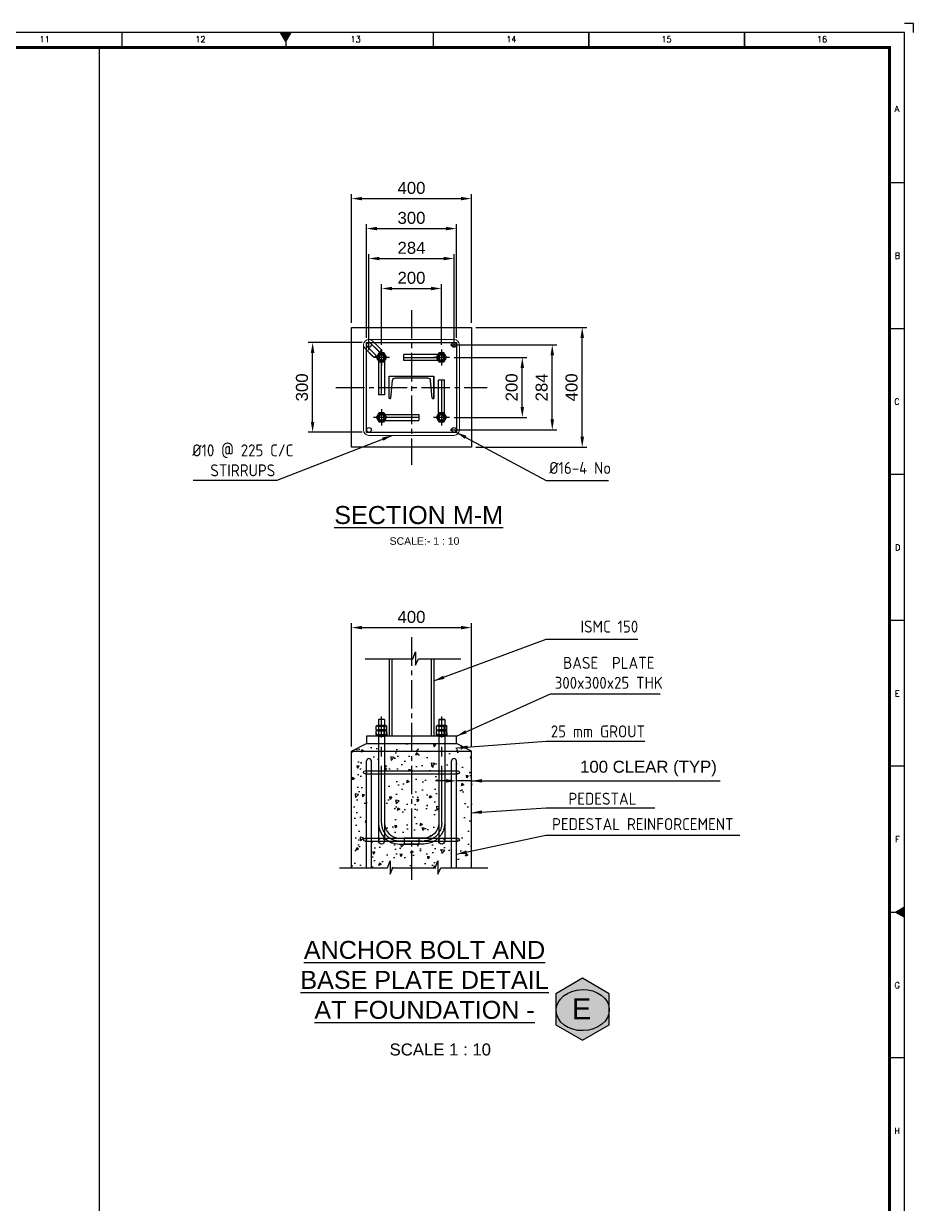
# Model space of a CAD drawing. Header units: millimetres. Extents: x -1055 to 11244, y -20673 to 2560.
# Drawn here: x 10026.8 to 10323.9, y 1389.6 to 1783.3 of the extents above; entities that cross this region are included whole.
import ezdxf
from ezdxf.enums import TextEntityAlignment as Align

# ---------------------------------------------------------------- set-up
doc = ezdxf.new("R2010")
doc.units = ezdxf.units.MM
doc.linetypes.add('CENTER2', pattern=[28.575, 19.05, -3.175, 3.175, -3.175])
for name, color, linetype in [('BORDER', 6, 'Continuous'), ('MAIN-1', 7, 'Continuous'), ('MAIN-2', 7, 'Continuous')]:
    doc.layers.add(name, color=color, linetype=linetype)
doc.styles.add('ACISOTS', font='isocp.shx')
doc.styles.add('ROMANS', font='romans.shx', dxfattribs={"width": 0.8})
doc.styles.get("Standard").update_dxf_attribs({"font": 'arial.ttf'})
doc.dimstyles.new('ISO-25', dxfattribs={"dimtxt": 4, "dimasz": 3.5, "dimexe": 1.5, "dimexo": 1.5, "dimgap": 1.5, "dimtad": 1, "dimtxsty": 'Standard', "dimcen": 0, "dimadec": 0, "dimazin": 0, "dimtfac": 1, "dimtmove": 0, "dimatfit": 3, "dimfxl": 1, "dimarcsym": 0})

# ---------------------------------------------------------------- blocks, each defined once
blk = doc.blocks.new('A1B')
at = {"layer": 'BORDER', "color": 1}
for p, q in [((575.81, 585), (575.81, 590)), ((679.69, 590), (679.69, 585)), ((731.63, 590), (731.63, 585)), ((731.63, 585), (731.63, 590)), ((731.63, 590), (731.63, 585)), ((783.56, 590), (783.56, 585)), ((783.56, 585), (783.56, 590)), ((837, 539.83), (832, 539.83)), ((837, 491.17), (832, 491.17)), ((837, 442.5), (832, 442.5)), ((837, 393.84), (832, 393.84)), ((837, 345.17), (832, 345.17)), ((837, 247.84), (832, 247.84))]:
    blk.add_line(p, q, dxfattribs=at)
at = {"layer": 'BORDER'}
for p, q in [((630.5, 587), (628.77, 590)), ((630.5, 590), (630.5, 585)), ((630.5, 587), (632.23, 590)), ((832, 296.5), (837, 296.5)), ((834, 296.5), (837, 298.23)), ((834, 296.5), (837, 294.77))]:
    blk.add_line(p, q, dxfattribs=at)
at = {"layer": 'BORDER', "color": 1}
blk.add_lwpolyline([(840, 590), (840, 593), (837, 593)], dxfattribs=at)
at = {"layer": 'BORDER'}
blk.add_lwpolyline([(837, 3), (837, 590), (3, 590), (3, 3)], close=True, dxfattribs=at)
at = {"layer": 'BORDER', "const_width": 1}
blk.add_lwpolyline([(8, 8), (832, 8), (832, 585), (8, 585)], close=True, dxfattribs=at)
at = {"layer": 'BORDER'}
for points in [[(632.23, 590), (628.77, 590), (630.5, 587)], [(837, 298.23), (837, 294.77), (834, 296.5)]]:
    blk.add_solid(points, dxfattribs=at)
at = {"layer": 'BORDER', "color": 1, "style": 'ROMANS'}
for s, p in [('11', (549.97, 586.75)), ('12', (601.96, 586.75)), ('13', (653.79, 586.75)), ('14', (705.77, 586.75)), ('15', (757.56, 586.75)), ('16', (809.48, 586.75)), ('A', (834.52, 563.52)), ('B', (834.65, 514.55)), ('C', (834.51, 465.84)), ('D', (834.75, 417.17)), ('E', (834.61, 368.4)), ('F', (834.66, 319.81)), ('G', (834.56, 271.07)), ('H', (834.57, 222.46))]:
    blk.add_text(s, height=2, dxfattribs=at).set_placement(p, align=Align.CENTER)
blk = doc.blocks.new('A$7E9718B1332C7')
at = {"layer": 'MAIN-1', "color": 1}
for p, q in [((0.5, 15.9), (0, 15)), ((0, 15), (0.5, 14.1)), ((1, 16.7), (0.5, 15.9)), ((0.5, 14.1), (1, 13.3)), ((1.5, 17.6), (1, 16.7)), ((1, 13.3), (1.5, 12.4)), ((1.9, 18.4), (1.5, 17.6)), ((1.5, 12.4), (1.9, 11.6)), ((2.4, 19.1), (1.9, 18.4)), ((1.9, 11.6), (2.4, 10.9)), ((2.8, 19.9), (2.4, 19.1)), ((2.4, 10.9), (2.8, 10.1)), ((3.3, 20.7), (2.8, 19.9)), ((2.8, 10.1), (3.3, 9.3)), ((3.7, 21.4), (3.3, 20.7)), ((3.3, 9.3), (3.7, 8.6)), ((4.1, 22.1), (3.7, 21.4)), ((3.7, 8.6), (4.1, 7.9)), ((4.5, 22.9), (4.1, 22.1)), ((4.1, 7.9), (4.5, 7.1)), ((5, 23.6), (4.5, 22.9)), ((4.5, 7.1), (5, 6.4)), ((5.4, 24.3), (5, 23.6)), ((5, 6.4), (5.4, 5.7)), ((5.8, 25.1), (5.4, 24.3)), ((5.4, 5.7), (5.8, 4.9)), ((6.3, 25.9), (5.8, 25.1)), ((5.8, 4.9), (6.3, 4.1)), ((6.7, 26.6), (6.3, 25.9)), ((6.3, 4.1), (6.7, 3.4)), ((7.2, 27.4), (6.7, 26.6)), ((6.7, 3.4), (7.2, 2.6)), ((7.7, 28.3), (7.2, 27.4)), ((7.2, 2.6), (7.7, 1.7)), ((8.1, 29.1), (7.7, 28.3)), ((7.7, 1.7), (8.1, 0.9)), ((8.7, 30), (8.1, 29.1)), ((8.1, 0.9), (8.7, 0)), ((9.7, 30), (8.7, 30)), ((8.7, 0), (9.7, 0)), ((10.7, 30), (9.7, 30)), ((9.7, 0), (10.7, 0)), ((11.6, 30), (10.7, 30)), ((10.7, 0), (11.6, 0)), ((12.6, 30), (11.6, 30)), ((11.6, 0), (12.6, 0)), ((13.5, 30), (12.6, 30)), ((12.6, 0), (13.5, 0)), ((14.3, 30), (13.5, 30)), ((13.5, 0), (14.3, 0)), ((15.2, 30), (14.3, 30)), ((14.3, 0), (15.2, 0)), ((16, 30), (15.2, 30)), ((15.2, 0), (16, 0)), ((16.9, 30), (16, 30)), ((16, 0), (16.9, 0)), ((17.7, 30), (16.9, 30)), ((16.9, 0), (17.7, 0)), ((18.6, 30), (17.7, 30)), ((17.7, 0), (18.6, 0)), ((19.4, 30), (18.6, 30)), ((18.6, 0), (19.4, 0)), ((20.3, 30), (19.4, 30)), ((19.4, 0), (20.3, 0)), ((21.2, 30), (20.3, 30)), ((20.3, 0), (21.2, 0)), ((22.1, 30), (21.2, 30)), ((21.2, 0), (22.1, 0)), ((23, 30), (22.1, 30)), ((22.1, 0), (23, 0)), ((24, 30), (23, 30)), ((23, 0), (24, 0)), ((25, 30), (24, 30)), ((24, 0), (25, 0)), ((26, 30), (25, 30)), ((25, 0), (26, 0)), ((26.5, 29.1), (26, 30)), ((26, 0), (26.5, 0.9)), ((27, 28.3), (26.5, 29.1)), ((26.5, 0.9), (27, 1.7)), ((27.5, 27.4), (27, 28.3)), ((27, 1.7), (27.5, 2.6)), ((27.9, 26.6), (27.5, 27.4)), ((27.5, 2.6), (27.9, 3.4)), ((28.4, 25.9), (27.9, 26.6)), ((27.9, 3.4), (28.4, 4.1)), ((28.8, 25.1), (28.4, 25.9)), ((28.4, 4.1), (28.8, 4.9)), ((29.2, 24.3), (28.8, 25.1)), ((28.8, 4.9), (29.2, 5.7)), ((29.7, 23.6), (29.2, 24.3)), ((29.2, 5.7), (29.7, 6.4)), ((30.1, 22.9), (29.7, 23.6)), ((29.7, 6.4), (30.1, 7.1)), ((30.5, 22.1), (30.1, 22.9)), ((30.1, 7.1), (30.5, 7.9)), ((30.9, 21.4), (30.5, 22.1)), ((30.5, 7.9), (30.9, 8.6)), ((31.4, 20.7), (30.9, 21.4)), ((30.9, 8.6), (31.4, 9.3)), ((31.8, 19.9), (31.4, 20.7)), ((31.4, 9.3), (31.8, 10.1)), ((32.2, 19.1), (31.8, 19.9)), ((31.8, 10.1), (32.2, 10.9)), ((32.7, 18.4), (32.2, 19.1)), ((32.2, 10.9), (32.7, 11.6)), ((33.2, 17.6), (32.7, 18.4)), ((32.7, 11.6), (33.2, 12.4)), ((33.6, 16.7), (33.2, 17.6)), ((33.2, 12.4), (33.6, 13.3)), ((34.1, 15.9), (33.6, 16.7)), ((33.6, 13.3), (34.1, 14.1)), ((34.6, 15), (34.1, 15.9)), ((34.1, 14.1), (34.6, 15))]:
    blk.add_line(p, q, dxfattribs=at)
for radius, start, end in [(13.7, 0, 180), (13.7, 180, 0), (10, 0, 180), (10, 180, 0), (8.65, 0, 180), (8.65, 180, 0)]:
    blk.add_arc((17.3, 15), radius, start, end, dxfattribs=at)
at = {"layer": 'MAIN-2', "color": 1}
for p, q in [((0, 15), (0, 15)), ((8.7, 30), (8.7, 30)), ((8.7, 0), (8.7, 0)), ((26, 30), (26, 30)), ((26, 0), (26, 0)), ((34.6, 15), (34.6, 15))]:
    blk.add_line(p, q, dxfattribs=at)
for radius, start, end in [(13.7, 0, 180), (13.7, 180, 0), (10, 0, 180), (10, 180, 0)]:
    blk.add_arc((17.3, 15), radius, start, end, dxfattribs=at)
blk = doc.blocks.new('A$7E9718B1E30237')
for p, q in [((0, 7.5), (15, 7.5)), ((0, 0), (0, 7.5)), ((0.56, 0.21), (1.17, 6.03)), ((2.16, 6.93), (12.84, 6.93)), ((14.44, 0.21), (13.83, 6.03)), ((15, 7.5), (15, 0)), ((15, 0), (15, 7.5)), ((0.32, 0), (0, 0)), ((14.68, 0), (15, 0))]:
    blk.add_line(p, q)
at = {"extrusion": (0, 0, -1)}
for centre, start, end in [((-2.16, 5.93), 6, 90), ((-12.84, 5.93), 90, 174)]:
    blk.add_arc(centre, 1, start, end, dxfattribs=at)
for centre, start, end in [((0.32, 0.24), 270, 354), ((14.68, 0.24), 186, 270)]:
    blk.add_arc(centre, 0.24, start, end)
blk = doc.blocks.new('*D28590')
at = {"color": 0, "lineweight": -2}
for p, q in [((10136.32, 1542.05), (10136.32, 1583.25)), ((10176.32, 1542.05), (10176.32, 1583.25)), ((10139.82, 1581.75), (10172.82, 1581.75))]:
    blk.add_line(p, q, dxfattribs=at)
at = {"color": 0}
for points in [[(10139.82, 1582.34), (10139.82, 1581.17), (10136.32, 1581.75)], [(10172.82, 1581.17), (10172.82, 1582.34), (10176.32, 1581.75)]]:
    blk.add_solid(points, dxfattribs=at)
at = {"layer": 'Defpoints', "color": 0}
for p in [(10176.32, 1581.75), (10136.32, 1540.55), (10176.32, 1540.55)]:
    blk.add_point(p, dxfattribs=at)
at = {"color": 0, "insert": (10156.32, 1585.29), "char_height": 4, "attachment_point": 5}
blk.add_mtext('400', dxfattribs=at)
blk = doc.blocks.new('*D28591')
at = {"color": 0, "lineweight": -2}
for p, q in [((10171.32, 1530.04), (10171.32, 1532.11)), ((10167.82, 1530.61), (10164.32, 1530.61)), ((10176.32, 1530.61), (10171.32, 1530.61)), ((10176.32, 1530.61), (10259.35, 1530.61)), ((10176.32, 1529.85), (10176.32, 1529.11)), ((10179.82, 1530.61), (10183.32, 1530.61))]:
    blk.add_line(p, q, dxfattribs=at)
at = {"color": 0}
for points in [[(10167.82, 1530.03), (10167.82, 1531.19), (10171.32, 1530.61)], [(10179.82, 1531.19), (10179.82, 1530.03), (10176.32, 1530.61)]]:
    blk.add_solid(points, dxfattribs=at)
at = {"layer": 'Defpoints', "color": 0}
for p in [(10171.32, 1530.61), (10171.32, 1528.54), (10176.32, 1531.35)]:
    blk.add_point(p, dxfattribs=at)
at = {"color": 0, "insert": (10235.43, 1534.73), "char_height": 4, "attachment_point": 5}
blk.add_mtext('100 CLEAR (TYP)', dxfattribs=at)
blk = doc.blocks.new('A$7E9718C281E302')
for p, q in [((1, 2), (13.5, 2)), ((13.5, 1), (1, 1)), ((1, 0), (13.5, 0)), ((13.5, 2), (13.5, 0))]:
    blk.add_line(p, q)
blk.add_circle((1, 1), 1)
blk = doc.blocks.new('A$7E9718C2B143D6')
for p, q in [((0, 41.5), (0, 7)), ((2, 41.5), (0, 41.5)), ((2, 41.5), (2, 7)), ((0, 36), (2, 36)), ((7, 2), (13.5, 2)), ((7, 0), (13.5, 0)), ((13.5, 2), (13.5, 0))]:
    blk.add_line(p, q)
at = {"color": 3, "linetype": 'CENTER2'}
blk.add_lwpolyline([(14.5, 1), (7, 1, -0.414214), (1, 7), (1, 42.5)], format="xyb", dxfattribs=at)
for radius in [7, 5]:
    blk.add_arc((7, 7), radius, 180, 270)
blk = doc.blocks.new('A$7E9718DC2A37B')
at = {"layer": 'MAIN-1'}
for p, q in [((0, 14.5), (3.6, 16)), ((0, 14.5), (0.5, 14.7)), ((0, 1.5), (0, 14.5)), ((0.5, 1.3), (0, 1.5)), ((3.6, 0), (0, 1.5)), ((0.5, 14.7), (1, 14.9)), ((1, 1.1), (0.5, 1.3)), ((1, 14.9), (1.5, 15.1)), ((1.5, 0.9), (1, 1.1)), ((1.5, 15.1), (1.9, 15.2)), ((1.9, 0.8), (1.5, 0.9)), ((1.9, 15.2), (2.4, 15.3)), ((2.4, 0.7), (1.9, 0.8)), ((2.4, 15.3), (2.8, 15.4)), ((2.8, 0.6), (2.4, 0.7)), ((2.8, 15.4), (3.3, 15.4)), ((3.3, 0.6), (2.8, 0.6)), ((3.3, 15.4), (3.7, 15.5)), ((3.7, 0.5), (3.3, 0.6)), ((31, 16), (3.6, 16)), ((3.6, 0), (31, 0)), ((3.7, 15.5), (4.1, 15.5)), ((4.1, 0.5), (3.7, 0.5)), ((4.1, 15.5), (4.5, 15.5)), ((4.5, 0.5), (4.1, 0.5)), ((4.5, 15.5), (5, 15.5)), ((5, 0.5), (4.5, 0.5)), ((5, 15.5), (5.4, 15.4)), ((5.4, 0.6), (5, 0.5)), ((5.4, 15.4), (5.8, 15.4)), ((5.8, 0.6), (5.4, 0.6)), ((5.8, 15.4), (6.3, 15.3)), ((6.3, 0.7), (5.8, 0.6)), ((6.3, 15.3), (6.7, 15.2)), ((6.7, 0.8), (6.3, 0.7)), ((6.7, 15.2), (7.2, 15.1)), ((7.2, 0.9), (6.7, 0.8)), ((7.2, 15.1), (7.7, 14.9)), ((7.7, 1.1), (7.2, 0.9)), ((7.7, 14.9), (8.1, 14.7)), ((8.1, 1.3), (7.7, 1.1)), ((8.1, 14.7), (8.7, 14.5)), ((8.7, 1.5), (8.1, 1.3)), ((8.7, 14.5), (9.7, 14.7)), ((8.7, 1.5), (8.7, 14.5)), ((9.7, 1.3), (8.7, 1.5)), ((9.7, 14.7), (10.7, 14.9)), ((10.7, 1.1), (9.7, 1.3)), ((10.7, 14.9), (11.6, 15.1)), ((11.6, 0.9), (10.7, 1.1)), ((11.6, 15.1), (12.6, 15.2)), ((12.6, 0.8), (11.6, 0.9)), ((12.6, 15.2), (13.5, 15.3)), ((13.5, 0.7), (12.6, 0.8)), ((13.5, 15.3), (14.3, 15.4)), ((14.3, 0.6), (13.5, 0.7)), ((14.3, 15.4), (15.2, 15.4)), ((15.2, 0.6), (14.3, 0.6)), ((15.2, 15.4), (16, 15.5)), ((16, 0.5), (15.2, 0.6)), ((16, 15.5), (16.9, 15.5)), ((16.9, 0.5), (16, 0.5)), ((16.9, 15.5), (17.7, 15.5)), ((17.7, 0.5), (16.9, 0.5)), ((17.7, 15.5), (18.6, 15.5)), ((18.6, 0.5), (17.7, 0.5)), ((18.6, 15.5), (19.4, 15.4)), ((19.4, 0.6), (18.6, 0.5)), ((19.4, 15.4), (20.3, 15.4)), ((20.3, 0.6), (19.4, 0.6)), ((20.3, 15.4), (21.2, 15.3)), ((21.2, 0.7), (20.3, 0.6)), ((21.2, 15.3), (22.1, 15.2)), ((22.1, 0.8), (21.2, 0.7)), ((22.1, 15.2), (23, 15.1)), ((23, 0.9), (22.1, 0.8)), ((23, 15.1), (24, 14.9)), ((24, 1.1), (23, 0.9)), ((24, 14.9), (25, 14.7)), ((25, 1.3), (24, 1.1)), ((25, 14.7), (26, 14.5)), ((26, 1.5), (25, 1.3)), ((26, 14.5), (26.5, 14.7)), ((26, 1.5), (26, 14.5)), ((26.5, 1.3), (26, 1.5)), ((26.5, 14.7), (27, 14.9)), ((27, 1.1), (26.5, 1.3)), ((27, 14.9), (27.5, 15.1)), ((27.5, 0.9), (27, 1.1)), ((27.5, 15.1), (27.9, 15.2)), ((27.9, 0.8), (27.5, 0.9)), ((27.9, 15.2), (28.4, 15.3)), ((28.4, 0.7), (27.9, 0.8)), ((28.4, 15.3), (28.8, 15.4)), ((28.8, 0.6), (28.4, 0.7)), ((28.8, 15.4), (29.2, 15.4)), ((29.2, 0.6), (28.8, 0.6)), ((29.2, 15.4), (29.7, 15.5)), ((29.7, 0.5), (29.2, 0.6)), ((29.7, 15.5), (30.1, 15.5)), ((30.1, 0.5), (29.7, 0.5)), ((30.1, 15.5), (30.5, 15.5)), ((30.5, 0.5), (30.1, 0.5)), ((30.5, 15.5), (30.9, 15.5)), ((30.9, 0.5), (30.5, 0.5)), ((30.9, 15.5), (31.4, 15.4)), ((31.4, 0.6), (30.9, 0.5)), ((31, 16), (34.6, 14.5)), ((34.6, 1.5), (31, 0)), ((31.4, 15.4), (31.8, 15.4)), ((31.8, 0.6), (31.4, 0.6)), ((31.8, 15.4), (32.2, 15.3)), ((32.2, 0.7), (31.8, 0.6)), ((32.2, 15.3), (32.7, 15.2)), ((32.7, 0.8), (32.2, 0.7)), ((32.7, 15.2), (33.2, 15.1)), ((33.2, 0.9), (32.7, 0.8)), ((33.2, 15.1), (33.6, 14.9)), ((33.6, 1.1), (33.2, 0.9)), ((33.6, 14.9), (34.1, 14.7)), ((34.1, 1.3), (33.6, 1.1)), ((34.1, 14.7), (34.6, 14.5)), ((34.6, 1.5), (34.1, 1.3)), ((34.6, 1.5), (34.6, 14.5))]:
    blk.add_line(p, q, dxfattribs=at)
at = {"layer": 'MAIN-2'}
for p, q in [((0.5, 14.7), (0, 14.5)), ((0, 1.5), (0.5, 1.3)), ((1, 14.9), (0.5, 14.7)), ((0.5, 1.3), (1, 1.1)), ((1.5, 15.1), (1, 14.9)), ((1, 1.1), (1.5, 0.9)), ((1.9, 15.2), (1.5, 15.1)), ((1.5, 0.9), (1.9, 0.8)), ((2.4, 15.3), (1.9, 15.2)), ((1.9, 0.8), (2.4, 0.7)), ((2.8, 15.4), (2.4, 15.3)), ((2.4, 0.7), (2.8, 0.6)), ((3.3, 15.4), (2.8, 15.4)), ((2.8, 0.6), (3.3, 0.6)), ((3.7, 15.5), (3.3, 15.4)), ((3.3, 0.6), (3.7, 0.5)), ((4.1, 15.5), (3.7, 15.5)), ((3.7, 0.5), (4.1, 0.5)), ((4.5, 15.5), (4.1, 15.5)), ((4.1, 0.5), (4.5, 0.5)), ((5, 15.5), (4.5, 15.5)), ((4.5, 0.5), (5, 0.5)), ((5.4, 15.4), (5, 15.5)), ((5, 0.5), (5.4, 0.6)), ((5.8, 15.4), (5.4, 15.4)), ((5.4, 0.6), (5.8, 0.6)), ((6.3, 15.3), (5.8, 15.4)), ((5.8, 0.6), (6.3, 0.7)), ((6.7, 15.2), (6.3, 15.3)), ((6.3, 0.7), (6.7, 0.8)), ((7.2, 15.1), (6.7, 15.2)), ((6.7, 0.8), (7.2, 0.9)), ((7.7, 14.9), (7.2, 15.1)), ((7.2, 0.9), (7.7, 1.1)), ((8.7, 14.6), (7.3, 16)), ((7.3, 0), (8.7, 1.4)), ((8.1, 14.7), (7.7, 14.9)), ((7.7, 1.1), (8.1, 1.3)), ((8.7, 14.5), (8.1, 14.7)), ((8.1, 1.3), (8.7, 1.5)), ((9.7, 14.7), (8.7, 14.5)), ((26, 14.6), (8.7, 14.6)), ((8.7, 1.4), (8.7, 14.6)), ((8.7, 14.6), (26, 14.6)), ((8.7, 1.5), (8.7, 14.5)), ((8.7, 1.5), (9.7, 1.3)), ((26, 1.4), (8.7, 1.4)), ((8.7, 1.4), (26, 1.4)), ((10.7, 14.9), (9.7, 14.7)), ((9.7, 1.3), (10.7, 1.1)), ((11.6, 15.1), (10.7, 14.9)), ((10.7, 1.1), (11.6, 0.9)), ((12.6, 15.2), (11.6, 15.1)), ((11.6, 0.9), (12.6, 0.8)), ((13.5, 15.3), (12.6, 15.2)), ((12.6, 0.8), (13.5, 0.7)), ((14.3, 15.4), (13.5, 15.3)), ((13.5, 0.7), (14.3, 0.6)), ((15.2, 15.4), (14.3, 15.4)), ((14.3, 0.6), (15.2, 0.6)), ((16, 15.5), (15.2, 15.4)), ((15.2, 0.6), (16, 0.5)), ((16.9, 15.5), (16, 15.5)), ((16, 0.5), (16.9, 0.5)), ((17.7, 15.5), (16.9, 15.5)), ((16.9, 0.5), (17.7, 0.5)), ((18.6, 15.5), (17.7, 15.5)), ((17.7, 0.5), (18.6, 0.5)), ((19.4, 15.4), (18.6, 15.5)), ((18.6, 0.5), (19.4, 0.6)), ((20.3, 15.4), (19.4, 15.4)), ((19.4, 0.6), (20.3, 0.6)), ((21.2, 15.3), (20.3, 15.4)), ((20.3, 0.6), (21.2, 0.7)), ((22.1, 15.2), (21.2, 15.3)), ((21.2, 0.7), (22.1, 0.8)), ((23, 15.1), (22.1, 15.2)), ((22.1, 0.8), (23, 0.9)), ((24, 14.9), (23, 15.1)), ((23, 0.9), (24, 1.1)), ((25, 14.7), (24, 14.9)), ((24, 1.1), (25, 1.3)), ((26, 14.5), (25, 14.7)), ((25, 1.3), (26, 1.5)), ((27.3, 16), (26, 14.6)), ((26.5, 14.7), (26, 14.5)), ((26, 14.6), (26, 1.4)), ((26, 1.5), (26, 14.5)), ((26, 1.5), (26.5, 1.3)), ((26, 1.4), (27.3, 0)), ((27, 14.9), (26.5, 14.7)), ((26.5, 1.3), (27, 1.1)), ((27.5, 15.1), (27, 14.9)), ((27, 1.1), (27.5, 0.9)), ((27.9, 15.2), (27.5, 15.1)), ((27.5, 0.9), (27.9, 0.8)), ((28.4, 15.3), (27.9, 15.2)), ((27.9, 0.8), (28.4, 0.7)), ((28.8, 15.4), (28.4, 15.3)), ((28.4, 0.7), (28.8, 0.6)), ((29.2, 15.4), (28.8, 15.4)), ((28.8, 0.6), (29.2, 0.6)), ((29.7, 15.5), (29.2, 15.4)), ((29.2, 0.6), (29.7, 0.5)), ((30.1, 15.5), (29.7, 15.5)), ((29.7, 0.5), (30.1, 0.5)), ((30.5, 15.5), (30.1, 15.5)), ((30.1, 0.5), (30.5, 0.5)), ((30.9, 15.5), (30.5, 15.5)), ((30.5, 0.5), (30.9, 0.5)), ((31.4, 15.4), (30.9, 15.5)), ((30.9, 0.5), (31.4, 0.6)), ((31.8, 15.4), (31.4, 15.4)), ((31.4, 0.6), (31.8, 0.6)), ((32.2, 15.3), (31.8, 15.4)), ((31.8, 0.6), (32.2, 0.7)), ((32.7, 15.2), (32.2, 15.3)), ((32.2, 0.7), (32.7, 0.8)), ((33.2, 15.1), (32.7, 15.2)), ((32.7, 0.8), (33.2, 0.9)), ((33.6, 14.9), (33.2, 15.1)), ((33.2, 0.9), (33.6, 1.1)), ((34.1, 14.7), (33.6, 14.9)), ((33.6, 1.1), (34.1, 1.3)), ((34.6, 14.5), (34.1, 14.7)), ((34.1, 1.3), (34.6, 1.5))]:
    blk.add_line(p, q, dxfattribs=at)
blk = doc.blocks.new('*D28592')
at = {"color": 0, "lineweight": -2}
for p, q in [((10177.82, 1681.92), (10214.82, 1681.92)), ((10213.32, 1645.42), (10213.32, 1678.42)), ((10177.82, 1641.92), (10214.82, 1641.92))]:
    blk.add_line(p, q, dxfattribs=at)
at = {"color": 0}
for points in [[(10213.9, 1678.42), (10212.73, 1678.42), (10213.32, 1681.92)], [(10212.73, 1645.42), (10213.9, 1645.42), (10213.32, 1641.92)]]:
    blk.add_solid(points, dxfattribs=at)
at = {"layer": 'Defpoints', "color": 0}
for p in [(10176.32, 1681.92), (10213.32, 1681.92), (10176.32, 1641.92)]:
    blk.add_point(p, dxfattribs=at)
at = {"color": 0, "insert": (10209.77, 1661.92), "char_height": 4, "attachment_point": 5, "rotation": 90}
blk.add_mtext('400', dxfattribs=at)
blk = doc.blocks.new('*D28593')
at = {"color": 0, "lineweight": -2}
for p, q in [((10136.32, 1683.42), (10136.32, 1726.42)), ((10139.82, 1724.92), (10172.82, 1724.92)), ((10176.32, 1683.42), (10176.32, 1726.42))]:
    blk.add_line(p, q, dxfattribs=at)
at = {"color": 0}
for points in [[(10139.82, 1725.5), (10139.82, 1724.33), (10136.32, 1724.92)], [(10172.82, 1724.33), (10172.82, 1725.5), (10176.32, 1724.92)]]:
    blk.add_solid(points, dxfattribs=at)
at = {"layer": 'Defpoints', "color": 0}
for p in [(10176.32, 1724.92), (10136.32, 1681.92), (10176.32, 1681.92)]:
    blk.add_point(p, dxfattribs=at)
at = {"color": 0, "insert": (10156.32, 1728.46), "char_height": 4, "attachment_point": 5}
blk.add_mtext('400', dxfattribs=at)
blk = doc.blocks.new('*D28594')
at = {"color": 0, "lineweight": -2}
for p, q in [((10139.82, 1676.92), (10121.82, 1676.92)), ((10123.32, 1650.42), (10123.32, 1673.42)), ((10139.82, 1646.92), (10121.82, 1646.92))]:
    blk.add_line(p, q, dxfattribs=at)
at = {"color": 0}
for points in [[(10123.9, 1673.42), (10122.73, 1673.42), (10123.32, 1676.92)], [(10122.73, 1650.42), (10123.9, 1650.42), (10123.32, 1646.92)]]:
    blk.add_solid(points, dxfattribs=at)
at = {"layer": 'Defpoints', "color": 0}
for p in [(10123.32, 1676.92), (10141.32, 1676.92), (10141.32, 1646.92)]:
    blk.add_point(p, dxfattribs=at)
at = {"color": 0, "insert": (10119.77, 1661.92), "char_height": 4, "attachment_point": 5, "rotation": 90}
blk.add_mtext('300', dxfattribs=at)
blk = doc.blocks.new('*D28595')
at = {"color": 0, "lineweight": -2}
for p, q in [((10141.32, 1678.42), (10141.32, 1716.42)), ((10144.82, 1714.92), (10167.82, 1714.92)), ((10171.32, 1678.42), (10171.32, 1716.42))]:
    blk.add_line(p, q, dxfattribs=at)
at = {"color": 0}
for points in [[(10144.82, 1715.5), (10144.82, 1714.33), (10141.32, 1714.92)], [(10167.82, 1714.33), (10167.82, 1715.5), (10171.32, 1714.92)]]:
    blk.add_solid(points, dxfattribs=at)
at = {"layer": 'Defpoints', "color": 0}
for p in [(10171.32, 1714.92), (10141.32, 1676.92), (10171.32, 1676.92)]:
    blk.add_point(p, dxfattribs=at)
at = {"color": 0, "insert": (10156.32, 1718.46), "char_height": 4, "attachment_point": 5}
blk.add_mtext('300', dxfattribs=at)
blk = doc.blocks.new('*D28601')
at = {"color": 0, "lineweight": -2}
for p, q in [((10142.12, 1674.31), (10142.12, 1706.42)), ((10145.62, 1704.92), (10167.02, 1704.92)), ((10170.52, 1675.21), (10170.52, 1706.42))]:
    blk.add_line(p, q, dxfattribs=at)
at = {"color": 0}
for points in [[(10145.62, 1705.5), (10145.62, 1704.33), (10142.12, 1704.92)], [(10167.02, 1704.33), (10167.02, 1705.5), (10170.52, 1704.92)]]:
    blk.add_solid(points, dxfattribs=at)
at = {"layer": 'Defpoints', "color": 0}
for p in [(10170.52, 1704.92), (10170.52, 1673.71), (10142.12, 1672.81)]:
    blk.add_point(p, dxfattribs=at)
at = {"color": 0, "insert": (10156.32, 1708.46), "char_height": 4, "attachment_point": 5}
blk.add_mtext('284', dxfattribs=at)
blk = doc.blocks.new('*D28602')
at = {"color": 0, "lineweight": -2}
for p, q in [((10169.31, 1676.12), (10204.82, 1676.12)), ((10203.32, 1651.22), (10203.32, 1672.62)), ((10169.22, 1647.72), (10204.82, 1647.72))]:
    blk.add_line(p, q, dxfattribs=at)
at = {"color": 0}
for points in [[(10203.9, 1672.62), (10202.73, 1672.62), (10203.32, 1676.12)], [(10202.73, 1651.22), (10203.9, 1651.22), (10203.32, 1647.72)]]:
    blk.add_solid(points, dxfattribs=at)
at = {"layer": 'Defpoints', "color": 0}
for p in [(10167.81, 1676.12), (10203.32, 1676.12), (10167.72, 1647.72)]:
    blk.add_point(p, dxfattribs=at)
at = {"color": 0, "insert": (10199.77, 1661.92), "char_height": 4, "attachment_point": 5, "rotation": 90}
blk.add_mtext('284', dxfattribs=at)
blk = doc.blocks.new('*D28603')
at = {"color": 0, "lineweight": -2}
for p, q in [((10146.32, 1676.12), (10146.32, 1696.42)), ((10149.82, 1694.92), (10162.82, 1694.92)), ((10166.32, 1676.12), (10166.32, 1696.42))]:
    blk.add_line(p, q, dxfattribs=at)
at = {"color": 0}
for points in [[(10149.82, 1695.5), (10149.82, 1694.33), (10146.32, 1694.92)], [(10162.82, 1694.33), (10162.82, 1695.5), (10166.32, 1694.92)]]:
    blk.add_solid(points, dxfattribs=at)
at = {"layer": 'Defpoints', "color": 0}
for p in [(10166.32, 1694.92), (10146.32, 1674.62), (10166.32, 1674.62)]:
    blk.add_point(p, dxfattribs=at)
at = {"color": 0, "insert": (10156.32, 1698.46), "char_height": 4, "attachment_point": 5}
blk.add_mtext('200', dxfattribs=at)
blk = doc.blocks.new('*D28604')
at = {"color": 0, "lineweight": -2}
for p, q in [((10170.52, 1671.92), (10194.82, 1671.92)), ((10193.32, 1655.42), (10193.32, 1668.42)), ((10170.52, 1651.92), (10194.82, 1651.92))]:
    blk.add_line(p, q, dxfattribs=at)
at = {"color": 0}
for points in [[(10193.9, 1668.42), (10192.73, 1668.42), (10193.32, 1671.92)], [(10192.73, 1655.42), (10193.9, 1655.42), (10193.32, 1651.92)]]:
    blk.add_solid(points, dxfattribs=at)
at = {"layer": 'Defpoints', "color": 0}
for p in [(10169.02, 1671.92), (10193.32, 1671.92), (10169.02, 1651.92)]:
    blk.add_point(p, dxfattribs=at)
at = {"color": 0, "insert": (10189.77, 1661.92), "char_height": 4, "attachment_point": 5, "rotation": 90}
blk.add_mtext('200', dxfattribs=at)
blk = doc.blocks.new('A$7E9718101F151AC')
at = {"color": 50, "lineweight": 0}
for p, q in [((1.8, 32), (30.2, 32)), ((0, 30.2), (0, 1.8)), ((0.53, 28.93), (3.14, 26.31)), ((1, 1.8), (1, 28.45)), ((1.23, 29.63), (3.85, 27.02)), ((1.8, 31), (30.2, 31)), ((2.37, 30.77), (4.98, 28.15)), ((3.07, 31.47), (5.69, 28.86)), ((31, 1.8), (31, 30.2)), ((32, 1.8), (32, 30.2)), ((1.8, 1), (30.2, 1)), ((1.8, 0), (30.2, 0))]:
    blk.add_line(p, q, dxfattribs=at)
blk.add_lwpolyline([(2.37, 30.77, 1), (1.23, 29.63), (4.2, 26.67), (3.49, 25.96), (0.53, 28.93, -1), (3.07, 31.47), (6.04, 28.51), (5.33, 27.8)], format="xyb", close=True, dxfattribs=at)
at = {"color": 50, "lineweight": 0, "extrusion": (0, 0, -1)}
for radius in [1.8, 0.8]:
    blk.add_arc((-30.2, 30.2), radius, 90, 180, dxfattribs=at)
at = {"color": 50, "lineweight": 0}
for centre, radius, start, end in [((1.8, 1.8), 1.8, 180, 270), ((1.8, 1.8), 0.8, 180, 270), ((30.2, 1.8), 0.8, 270, 0), ((30.2, 1.8), 1.8, 270, 0)]:
    blk.add_arc(centre, radius, start, end, dxfattribs=at)

msp = doc.modelspace()

# ---------------------------------------------------------------- hatches: boundary and pattern name
at = {"transparency": 33554687}
h = msp.add_hatch(dxfattribs=at)
h.set_pattern_fill('AR-CONC', color=256, scale=0.05, angle=180)
h.set_pattern_definition([(230, (16394.6716, -9688.688), (-9.1092334, 0.7969543), [0.9525, -10.4775]), (175, (16394.672, -9688.688), (1.762171, -9.552842), [0.762, -8.382029]), (280.451445, (16393.9125, -9688.622), (-7.3470624, -8.7558876), [0.8095004, -8.904512]), (226.1842, (16394.672, -9691.228), (-13.553952, 2.102116), [1.42875, -15.716253]), (276.63556, (16393.542, -9691.053), (-11.870207, -12.371306), [1.214251, -13.35678]), (171.18415, (16394.672, -9691.228), (-11.870207, -12.371306), [1.142998, -12.572987]), (201, (16393.4016, -9690.593), (-7.5807196, 5.11326), [0.9525, -10.4775]), (146, (16393.402, -9690.593), (-3.0901014, -9.209398), [0.762, -8.382]), (251.451445, (16392.77, -9690.167), (-10.670821, -4.0961384), [0.8095004, -8.904497]), (217.5, (16394.6716, -9688.6882), (-0.1544302, -4.22775194), [0, -8.2804, 0, -8.509, 0, -8.41375]), (187.5, (16394.6716, -9688.688), (-3.3409831, -5.0090287), [0, -4.8514, 0, -8.0899, 0, -3.20675]), (147.5, (16397.5037, -9688.6882), (-6.7795298, 0.2864372), [0, -3.175, 0, -9.906, 0, -13.1445]), (137.5, (16398.7737, -9688.688), (-7.406459, -1.2713246), [0, -4.1275, 0, -6.5786, 0, -9.3345])])
h.paths.add_polyline_path([(10156.317185, 1540.554136), (10156.317185, 1543.054136), (10147.317185, 1543.054136), (10147.317185, 1540.554136)])
h.paths.add_polyline_path([(10156.317185, 1533.954136), (10156.317185, 1540.554136), (10147.317185, 1540.554136), (10147.317185, 1533.954136)])
h.paths.add_polyline_path([(10145.317185, 1540.554136), (10145.317185, 1543.054136), (10141.317185, 1543.054136), (10136.317185, 1540.554136)])
h.paths.add_polyline_path([(10156.317185, 1543.054136), (10156.317185, 1540.554136), (10165.414359, 1540.554136), (10165.414359, 1543.054136)])
h.paths.add_polyline_path([(10176.317185, 1540.554136), (10173.882563, 1541.771447), (10171.317185, 1543.054136), (10167.414359, 1543.054136), (10167.414359, 1540.554136)])
h.paths.add_polyline_path([(10167.414359, 1540.554136), (10167.414359, 1533.954136), (10169.717185, 1533.954136), (10169.717185, 1537.254136, -1), (10171.317185, 1537.254136), (10171.317185, 1533.954136), (10171.817185, 1533.954136, -0.4142135624), (10172.317185, 1533.454136, -0.4142135624), (10171.817185, 1532.954136), (10171.317185, 1532.954136), (10171.317185, 1511.454136), (10171.817185, 1511.454136, -0.4142135624), (10172.317185, 1510.954136, -0.4142135624), (10171.817185, 1510.454136), (10171.317185, 1510.454136), (10171.317185, 1506.120688), (10176.317185, 1507.184466), (10176.317185, 1540.554136)])
h.paths.add_polyline_path([(10156.317185, 1540.554136), (10156.317185, 1533.954136), (10165.414359, 1533.954136), (10165.414359, 1540.554136)])
h.paths.add_polyline_path([(10156.317185, 1532.954136), (10147.317185, 1532.954136), (10147.317185, 1516.542409, 0.4142135624), (10152.317185, 1511.542409), (10156.317185, 1511.542409)])
h.paths.add_polyline_path([(10156.317185, 1532.954136), (10156.317185, 1511.542409), (10158.817185, 1511.542409), (10160.414359, 1511.542409, 0.4142135624), (10165.414359, 1516.542409), (10165.414359, 1532.954136)])
h.paths.add_polyline_path([(10136.317185, 1540.554136), (10136.317185, 1501.579459), (10141.317185, 1501.579459), (10141.317185, 1510.454136), (10140.817185, 1510.454136, -1), (10140.817185, 1511.454136), (10141.317185, 1511.454136), (10141.317185, 1532.954136), (10140.817185, 1532.954136, -1), (10140.817185, 1533.954136), (10141.317185, 1533.954136), (10141.317185, 1537.254136, -1), (10142.917185, 1537.254136), (10142.917185, 1533.954136), (10145.317185, 1533.954136), (10145.317185, 1540.554136)])
h.paths.add_polyline_path([(10156.317185, 1501.579459), (10156.317185, 1509.542409), (10152.317185, 1509.542409, -0.1297442903), (10148.862778, 1510.454136), (10147.313282, 1510.454136, -0.9152999611), (10145.321089, 1510.454136), (10142.917185, 1510.454136), (10142.917185, 1501.579459), (10148.288655, 1501.579459), (10149.196833, 1503.973587), (10149.196833, 1499.486119), (10150.105011, 1501.579459)])
h.paths.add_polyline_path([(10169.717185, 1501.579459), (10169.717185, 1510.454136), (10167.410455, 1510.454136, -0.9152999611), (10165.418262, 1510.454136), (10163.868766, 1510.454136, -0.1297442903), (10160.414359, 1509.542409), (10158.817185, 1509.542409), (10156.317185, 1509.542409), (10156.317185, 1501.579459), (10164.248926, 1501.579459), (10165.157104, 1503.973587), (10165.157104, 1499.486119), (10166.065283, 1501.579459)])
h.paths.add_polyline_path([(10176.317185, 1501.579459), (10176.317185, 1507.184466), (10171.317185, 1506.120688), (10171.317185, 1501.579459)])
h.paths.add_polyline_path([(10150.824689, 1589.336743), (10161.809682, 1589.336743), (10161.809682, 1581.252159), (10150.824689, 1581.252159)], flags=9)
h.paths.add_polyline_path([(10150.824689, 1589.336743), (10161.809682, 1589.336743), (10161.809682, 1581.252159), (10150.824689, 1581.252159)], flags=9)
h.paths.add_polyline_path([(10212.006135, 1539.353336), (10258.846517, 1539.353336), (10258.846517, 1530.109134), (10212.006135, 1530.109134)], flags=9)
h.paths.add_polyline_path([(10212.006135, 1539.353336), (10258.846517, 1539.353336), (10258.846517, 1530.109134), (10212.006135, 1530.109134)], flags=9)
h = msp.add_hatch(color=256, dxfattribs=at)
h.dxf.hatch_style = 1
edge = h.paths.add_edge_path()
edge.add_line((10217.899846, 1462.147317), (10213.432057, 1464.726796))
edge.add_line((10213.432057, 1464.726796), (10204.496481, 1459.567838))
edge.add_line((10204.496481, 1459.567838), (10204.496481, 1449.249923))
edge.add_line((10204.496481, 1449.249923), (10213.432057, 1444.090966))
edge.add_line((10213.432057, 1444.090966), (10222.367634, 1449.249923))
edge.add_line((10222.367634, 1449.249923), (10222.367634, 1454.077506))
edge.add_ellipse((10213.486149, 1454.116398), major_axis=(-8.881534, -0.187147), ratio=0.7730340689, start_angle=180.01942008, end_angle=538.11416563, ccw=False)
edge.add_line((10222.367634, 1454.305872), (10222.367634, 1459.567838))
edge.add_line((10222.367634, 1459.567838), (10217.899846, 1462.147317))

# ---------------------------------------------------------------- linework, layer by layer
for p, q in [((10052.089283, 1775.319807), (10052.089283, 1368.301483)), ((10148.817185, 1571.331057), (10148.817185, 1545.542409)), ((10149.74714, 1571.331057), (10149.74714, 1545.542409)), ((10162.887231, 1571.331057), (10162.887231, 1545.542409)), ((10163.817185, 1571.331057), (10163.817185, 1545.542409)), ((10145.317185, 1551.042409), (10145.317185, 1510.542409)), ((10147.317185, 1551.042409), (10145.317185, 1551.042409)), ((10147.317185, 1551.042409), (10147.317185, 1510.542409)), ((10165.414359, 1551.042409), (10165.414359, 1510.542409)), ((10167.414359, 1551.042409), (10165.414359, 1551.042409)), ((10144.585135, 1546.657409), (10144.585135, 1545.542409)), ((10144.585135, 1545.857409), (10148.049235, 1545.857409)), ((10145.317185, 1545.542409), (10147.317185, 1545.542409)), ((10148.049235, 1546.657409), (10148.049235, 1545.542409)), ((10164.682309, 1546.657409), (10164.682309, 1545.542409)), ((10164.682309, 1545.857409), (10168.146409, 1545.857409)), ((10165.414359, 1545.542409), (10167.414359, 1545.542409)), ((10168.146409, 1546.657409), (10168.146409, 1545.542409)), ((10136.317185, 1540.554136), (10176.317185, 1540.554136)), ((10141.317185, 1543.054136), (10171.317185, 1543.054136)), ((10167.414359, 1516.542409), (10167.414359, 1510.542409)), ((10152.317185, 1511.542409), (10158.817185, 1511.542409)), ((10152.317185, 1509.542409), (10158.817185, 1509.542409)), ((10158.817185, 1511.542409), (10158.817185, 1509.542409))]:
    msp.add_line(p, q)
at = {"color": 3, "linetype": 'CENTER2', "ltscale": 0.5}
for p, q in [((10156.317185, 1687.738082), (10156.317185, 1636.092202)), ((10131.06303, 1661.915142), (10181.57134, 1661.915142)), ((10156.317185, 1578.531777), (10156.317185, 1496.11332))]:
    msp.add_line(p, q, dxfattribs=at)
at = {"color": 5}
for p, q in [((10146.317185, 1674.615142), (10146.317185, 1669.215142)), ((10166.317185, 1674.615142), (10166.317185, 1669.215142)), ((10149.017185, 1671.915142), (10143.617185, 1671.915142)), ((10169.017185, 1671.915142), (10163.617185, 1671.915142)), ((10146.317185, 1654.615142), (10146.317185, 1649.215142)), ((10166.317185, 1654.615142), (10166.317185, 1649.215142)), ((10149.017185, 1651.915142), (10143.617185, 1651.915142)), ((10169.017185, 1651.915142), (10163.617185, 1651.915142))]:
    msp.add_line(p, q, dxfattribs=at)
at = {"color": 1}
for p, q in [((10136.317185, 1540.554136), (10141.317185, 1543.054136)), ((10136.317185, 1501.579459), (10136.317185, 1540.554136)), ((10141.317185, 1543.054136), (10171.317185, 1543.054136)), ((10176.317185, 1540.554136), (10171.317185, 1543.054136)), ((10176.317185, 1501.579459), (10176.317185, 1540.554136))]:
    msp.add_line(p, q, dxfattribs=at)
at = {"color": 130}
for p, q in [((10141.317185, 1501.579459), (10141.317185, 1537.254136)), ((10141.317185, 1501.579459), (10141.317185, 1537.254136)), ((10142.917185, 1501.579459), (10142.917185, 1537.254136)), ((10169.717185, 1501.579459), (10169.717185, 1537.254136)), ((10171.317185, 1501.579459), (10171.317185, 1537.254136))]:
    msp.add_line(p, q, dxfattribs=at)
at = {"color": 56}
for p, q in [((10140.817185, 1533.954136), (10171.817185, 1533.954136)), ((10140.817185, 1532.954136), (10171.817185, 1532.954136)), ((10140.817185, 1511.454136), (10171.817185, 1511.454136)), ((10140.817185, 1510.454136), (10171.817185, 1510.454136))]:
    msp.add_line(p, q, dxfattribs=at)
at = {"color": 2}
msp.add_lwpolyline([(10136.317185, 1681.915142), (10176.317185, 1681.915142), (10176.317185, 1641.915142), (10136.317185, 1641.915142)], close=True, dxfattribs=at)
at = {"color": 5}
msp.add_lwpolyline([(10141.317185, 1676.915142), (10171.317185, 1676.915142), (10171.317185, 1646.915142), (10141.317185, 1646.915142)], close=True, dxfattribs=at)
for points in [[(10140.835026, 1571.331057), (10156.799345, 1571.331057), (10157.707523, 1573.725186), (10157.707523, 1569.237717), (10158.615701, 1571.331057), (10172.759617, 1571.331057)], [(10132.324335, 1501.579459), (10148.288655, 1501.579459), (10149.196833, 1503.973587), (10149.196833, 1499.486119), (10150.105011, 1501.579459), (10164.248926, 1501.579459), (10165.157104, 1503.973587), (10165.157104, 1499.486119), (10166.065283, 1501.579459), (10181.847424, 1501.579459)]]:
    msp.add_lwpolyline(points)
at = {"color": 3, "linetype": 'CENTER2'}
msp.add_lwpolyline([(10159.817185, 1510.542409), (10152.317185, 1510.542409, -0.4142135624), (10146.317185, 1516.542409), (10146.317185, 1552.042409)], format="xyb", dxfattribs=at)
for points in [[(10171.334721, 1545.542409), (10141.317185, 1545.542409), (10141.317185, 1543.054136), (10171.334721, 1543.054136)], [(10213.432057, 1444.090966), (10222.367634, 1449.249923), (10222.367634, 1459.567838), (10213.432057, 1464.726796), (10204.496481, 1459.567838), (10204.496481, 1449.249923)]]:
    msp.add_lwpolyline(points, close=True)
at = {"color": 5}
for centre in [(10142.117185, 1676.115142), (10170.517185, 1676.115142), (10142.117185, 1647.715142), (10170.517185, 1647.715142)]:
    msp.add_circle(centre, 0.8, dxfattribs=at)
for centre, radius in [((10146.317185, 1671.915142), 1.35), ((10166.317185, 1671.915142), 1.35), ((10146.317185, 1651.915142), 1.35), ((10166.317185, 1651.915142), 1.35), ((10146.317185, 1510.542409), 1), ((10166.414359, 1510.542409), 1)]:
    msp.add_circle(centre, radius)
at = {"color": 56}
for centre in [(10140.817185, 1533.454136), (10171.817185, 1533.454136), (10140.817185, 1510.954136), (10171.817185, 1510.954136)]:
    msp.add_circle(centre, 0.5, dxfattribs=at)
at = {"color": 130}
for centre in [(10142.117185, 1537.254136), (10170.517185, 1537.254136)]:
    msp.add_arc(centre, 0.8, 0, 180, dxfattribs=at)
for radius in [7, 5]:
    msp.add_arc((10152.317185, 1516.542409), radius, 180, 270)
msp.add_ellipse((10213.486149, 1454.116398), major_axis=(8.881534, 0.187147), ratio=0.7730340689)

# ---------------------------------------------------------------- block references
for name, p in [('A1B', (9483.878739, 1190.319807)), ('A$7E9718101F151AC', (10140.317185, 1645.915142)), ('A$7E9718B1E30237', (10148.817185, 1658.165142)), ('A$7E9718C281E302', (10145.317185, 1650.915142))]:
    msp.add_blockref(name, p)
at = {"xscale": 0.1, "yscale": 0.1, "zscale": 0.1}
for name, p in [('A$7E9718B1332C7', (10144.585135, 1670.415143)), ('A$7E9718B1332C7', (10164.585135, 1670.415143)), ('A$7E9718B1332C7', (10144.585135, 1650.415143)), ('A$7E9718B1332C7', (10164.585135, 1650.415143)), ('A$7E9718DC2A37B', (10144.585135, 1547.457409)), ('A$7E9718DC2A37B', (10144.585135, 1545.857409)), ('A$7E9718DC2A37B', (10164.682309, 1547.457409)), ('A$7E9718DC2A37B', (10164.682309, 1545.857409))]:
    msp.add_blockref(name, p, dxfattribs=at)
for p, rotation in [((10145.317185, 1672.915142), 270), ((10167.317185, 1672.915142), 179.9999999999999), ((10167.317185, 1650.915142), 90)]:
    msp.add_blockref('A$7E9718C281E302', p, dxfattribs=dict(rotation=rotation))
at = {"xscale": -1}
msp.add_blockref('A$7E9718C2B143D6', (10167.414359, 1509.542409), dxfattribs=at)

# ---------------------------------------------------------------- texts
at = {"color": 130}
msp.add_text('%%USECTION M-M', height=6, dxfattribs=at).set_placement((10130.541139, 1619.335998), align=Align.MIDDLE_LEFT)
at = {"char_height": 4, "attachment_point": 5, "style": 'ACISOTS'}
for s, insert in [('%%C10 @ 225 C/C\\PSTIRRUPS', (10100.009878, 1637.565719)), ('%%C16-4 No', (10212.624493, 1635.034685)), ('ISMC 150', (10222.379729, 1582.089052)), ('BASE  PLATE\\P300x300x25 THK', (10222.178201, 1566.662231)), ('25 mm GROUT', (10218.555916, 1547.118039)), ('PEDESTAL', (10220.066141, 1524.652488)), ('PEDESTAL REINFORCEMENT', (10233.536955, 1516.176759))]:
    msp.add_mtext(s, dxfattribs=dict(at, insert=insert))
at = {"attachment_point": 1}
for s, insert, char_height, width in [('SCALE:- 1 : 10', (10149.017969, 1611.889083), 2.5, 26.96291915), ('SCALE 1 : 10', (10149.00389, 1442.970252), 4, 63.03115758)]:
    msp.add_mtext(s, dxfattribs=dict(at, insert=insert, char_height=char_height, width=width))
at = {"attachment_point": 5}
for s, insert, char_height in [('{\\LANCHOR BOLT AND\\PBASE PLATE DETAIL\\PAT FOUNDATION -  }', (10160.680938, 1464.159088), 6), ('E', (10213.098478, 1454.546609), 7)]:
    msp.add_mtext(s, dxfattribs=dict(at, insert=insert, char_height=char_height))

# ---------------------------------------------------------------- dimensions: what is measured, and where the dimension line sits
for base, p1, p2, picture, middle in [((10176.317185, 1724.915142), (10136.317185, 1681.915142), (10176.317185, 1681.915142), '*D28593', (10156.317185, 1724.915142)), ((10176.317185, 1581.752159), (10136.317185, 1540.554136), (10176.317185, 1540.554136), '*D28590', (10156.317185, 1581.752159))]:
    dim = msp.add_linear_dim(base=base, p1=p1, p2=p2, dimstyle='ISO-25', override={"dimtxt": 4, "dimdec": 0, "dimlfac": 10})
    dim.commit()
    dim.dimension.update_dxf_attribs({"geometry": picture, "text_midpoint": middle, "dimtype": 160})
for base, p1, p2, picture, middle in [((10171.317185, 1714.915142), (10141.317185, 1676.915142), (10171.317185, 1676.915142), '*D28595', (10156.317185, 1718.458798)), ((10170.517185, 1704.915142), (10142.117185, 1672.80624), (10170.517185, 1673.708942), '*D28601', (10156.317185, 1708.457434)), ((10166.317185, 1694.915142), (10146.317185, 1674.615142), (10166.317185, 1674.615142), '*D28603', (10156.317185, 1698.457434))]:
    dim = msp.add_linear_dim(base=base, p1=p1, p2=p2, dimstyle='ISO-25', override={"dimtxt": 4, "dimdec": 0, "dimlfac": 10})
    dim.commit()
    dim.dimension.update_dxf_attribs({"geometry": picture, "text_midpoint": middle})
for base, p1, p2, picture, middle in [((10213.317185, 1681.915142), (10176.317185, 1641.915142), (10176.317185, 1681.915142), '*D28592', (10209.774893, 1661.915142)), ((10203.317185, 1676.115142), (10167.719933, 1647.715142), (10167.811475, 1676.115142), '*D28602', (10199.774893, 1661.915142)), ((10193.317185, 1671.915142), (10169.017185, 1651.915142), (10169.017185, 1671.915142), '*D28604', (10189.774893, 1661.915142))]:
    dim = msp.add_linear_dim(base=base, p1=p1, p2=p2, angle=90, dimstyle='ISO-25', override={"dimtxt": 4, "dimdec": 0, "dimlfac": 10})
    dim.commit()
    dim.dimension.update_dxf_attribs({"geometry": picture, "text_midpoint": middle})
dim = msp.add_linear_dim(base=(10123.317185, 1676.915142), p1=(10141.317185, 1646.915142), p2=(10141.317185, 1676.915142), angle=90, dimstyle='ISO-25', override={"dimtxt": 4, "dimdec": 0, "dimlfac": 10})
dim.commit()
dim.dimension.update_dxf_attribs({"geometry": '*D28594', "text_midpoint": (10123.317185, 1661.915142), "dimtype": 160})
dim = msp.add_linear_dim(base=(10171.317185, 1530.609134), p1=(10176.317185, 1531.351178), p2=(10171.317185, 1528.540847), text='<> CLEAR (TYP)', dimstyle='ISO-25', override={"dimtxt": 4, "dimdec": 0, "dimlfac": 20, "dimtxsty": 'Standard'})
dim.commit()
dim.dimension.update_dxf_attribs({"geometry": '*D28591', "text_midpoint": (10235.426326, 1530.609134), "dimtype": 160})

# ---------------------------------------------------------------- leaders
for points in [[(10149.960681, 1645.915142), (10111.31879, 1630.83053), (10083.423877, 1630.83053)], [(10171.317185, 1646.915142), (10201.31558, 1630.83053), (10222.12134, 1630.83053)], [(10163.817185, 1563.957203), (10201.31558, 1577.884897), (10231.876576, 1577.884897)], [(10171.334721, 1545.542409), (10202.704337, 1559.655124), (10239.378871, 1559.655124)], [(10171.559234, 1541.59522), (10201.31558, 1543.852277), (10234.274027, 1543.852277)], [(10176.334721, 1519.969429), (10201.31558, 1521.604331), (10237.610036, 1521.604331)], [(10171.317185, 1506.120688), (10201.216695, 1512.481977), (10265.911993, 1512.481977)]]:
    msp.add_leader(points, dimstyle='ISO-25', override={"dimtad": 0})

doc.saveas('drawing.dxf')
